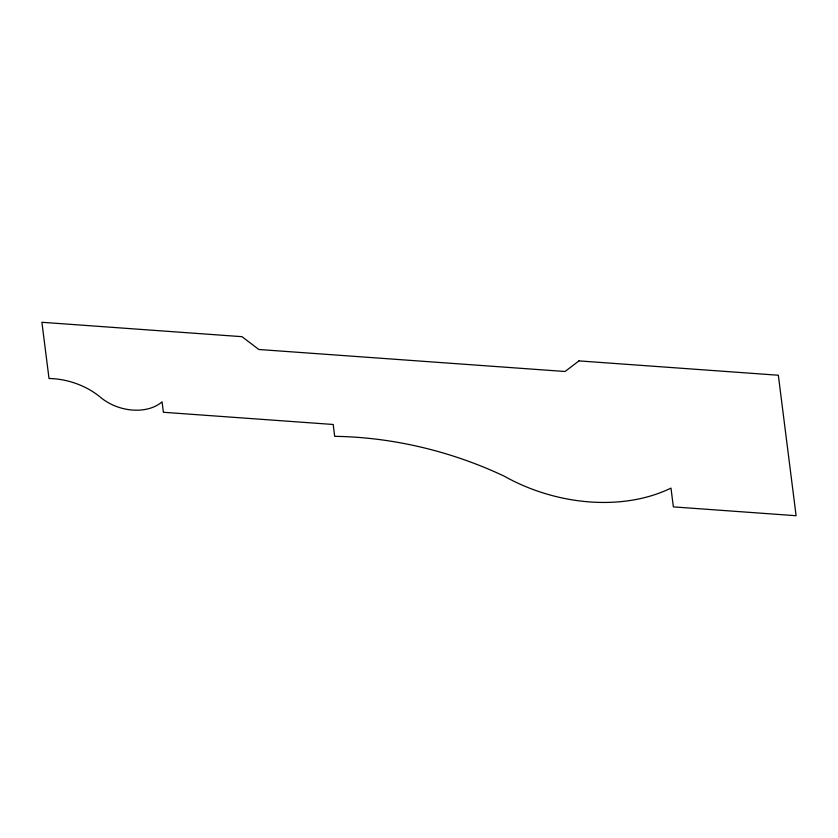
<?xml version="1.0" encoding="UTF-8"?>
<svg xmlns="http://www.w3.org/2000/svg" width="838" height="838" viewBox="0 0 838 838"><rect width="100%" height="100%" fill="white"/><g stroke="black" fill="none" stroke-linecap="round" stroke-linejoin="round"><path stroke-width="1.26" d="M578.932 360.895L565.063 371.496L258.827 349.488L242.004 336.677L41.9 322.284L49.013 378.504A62.421 44.749 17.3 0 1 99.732 396.657A42.445 30.43 17.3 0 0 162.069 401.842L163.389 412.275L333.189 424.478L334.687 436.336A302.885 217.136 17.3 0 1 504.078 476.099A150.83 108.133 17.3 0 0 670.987 488.104L673.364 506.885L796.1 515.716L778.334 375.235L578.932 360.895"/></g></svg>
